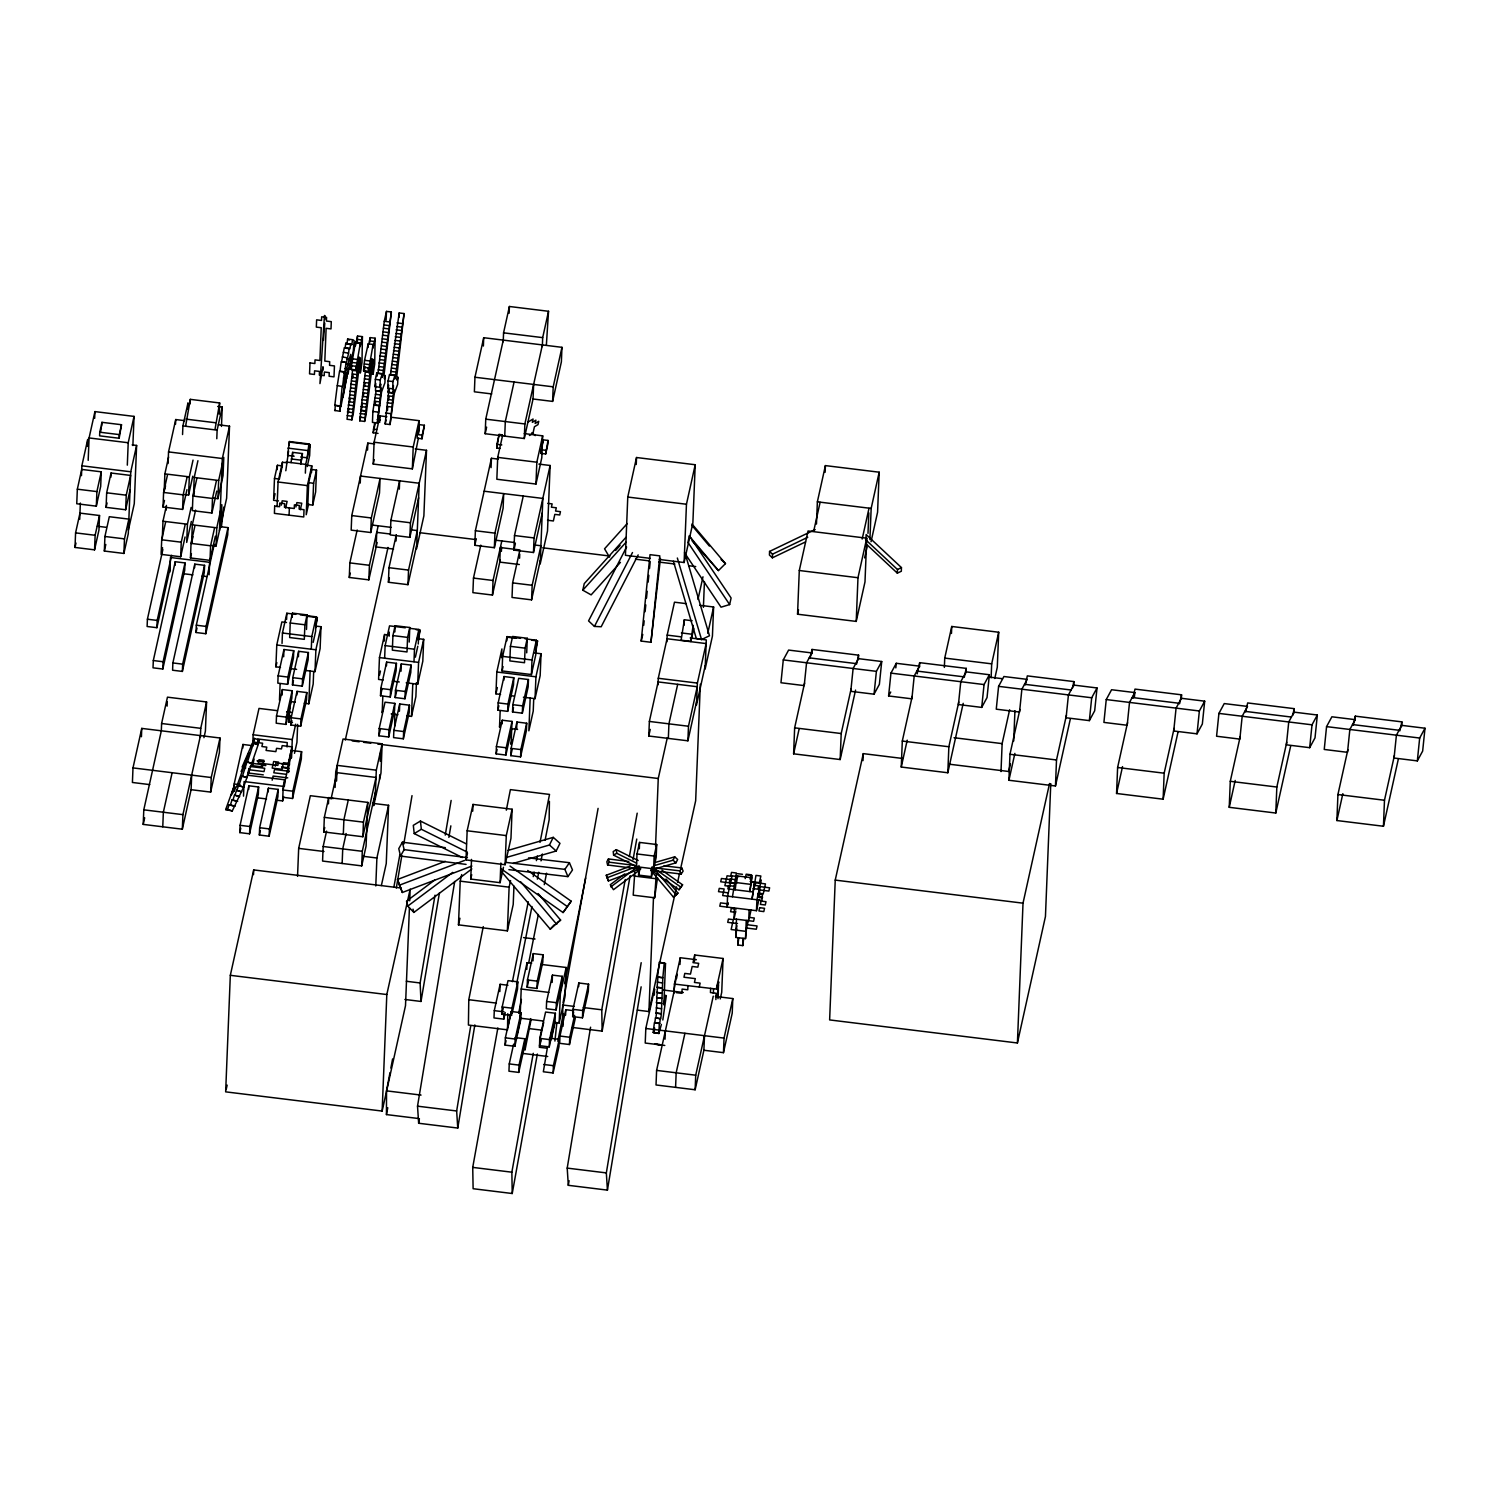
<?xml version="1.0" encoding="UTF-8"?>
<svg xmlns="http://www.w3.org/2000/svg" width="1500" height="1500" viewBox="0 0 1500 1500"><rect width="100%" height="100%" fill="white"/><g stroke="black" fill="none" stroke-linecap="round" stroke-linejoin="round"><path stroke-width="1.5" d="M418.688 1118.531L386.456 1114.575L386.531 1090.856L390 1072.594M394.706 726.056L394.762 712.931M483.263 926.625L468.788 999.712L468.412 1025.044L507.525 1029.844L507.769 1013.719M549.412 801.337L549.15 819.75L545.062 840.3M554.906 1041.075L556.875 1022.606M75 547.444L75.581 532.875L79.969 513.113L99.525 515.513L98.944 530.081L94.556 549.844L75 547.444L75.975 543.056M77.344 489.187L76.744 503.756L96.319 506.156L100.688 486.394L101.269 471.825L81.712 469.425L77.344 489.187L96.9 491.588L101.269 471.825M79.706 519.375L80.362 503.062M81.469 475.669L81.862 465.787L87.713 439.425L87.431 446.419M88.181 460.35L89.081 437.944L94.931 411.6L134.044 416.4L132.881 445.538M94.669 418.312L94.931 411.6M94.556 549.844L95.138 535.275L99.525 515.513M96.319 506.156L96.9 491.588M99.75 432.206L99.6 435.844L119.156 438.263L121.5 424.725L101.944 422.325L99.75 432.206L119.306 434.606L121.5 424.725M101.794 425.981L101.944 422.325M104.344 551.044L104.925 536.475L109.312 516.712L128.869 519.113L124.481 538.875L123.9 553.444L104.344 551.044L105.806 544.462M106.087 507.356L106.669 492.787L111.056 473.025L130.612 475.425L126.244 495.188L125.644 509.756L106.087 507.356L107.062 502.95M110.888 477.188L111.056 473.025M119.156 438.263L119.306 434.606M127.313 465.15L128.212 442.744L134.044 416.4M132.15 444.881L136.613 445.444L130.762 471.788L128.287 533.681L123.9 553.444M136.613 445.444L134.269 503.7L128.419 530.044M161.325 730.8L143.794 809.831L143.212 824.4L182.325 829.2L191.1 789.694L210.656 792.094L219.412 752.569L219.994 738L141.75 728.4L132.994 767.906L132.413 782.475L149.794 784.612M141.431 736.725L141.75 728.4M162.844 549.6L147.413 619.219L147.112 626.494L156.9 627.694L170.344 567.075M153.319 660.544L153.019 667.819L162.806 669.019L184.706 570.225L185.006 562.931L175.219 561.731L153.319 660.544L163.106 661.744L185.006 562.931M156.9 627.694L157.181 620.419L171.619 555.3M165.581 522.225L161.7 539.794L161.119 554.363L180.675 556.763L185.062 537M186.956 489.656L182.569 509.419L163.012 507.019L163.594 492.45L167.494 474.881M162.244 539.419L162.975 521.213L166.219 506.531M164.138 492.075L164.869 473.869L168.581 457.106M166.219 510.056L166.406 505.406M168.075 463.538L168.544 451.913L175.725 419.55L184.688 420.656M162.806 669.019L163.106 661.744M161.344 730.237L161.606 723.506L167.456 697.163L206.569 701.962L205.406 731.1L203.944 737.681M169.894 572.062L170.475 557.494L209.606 562.294L215.363 536.213M175.538 424.2L175.725 419.55M167.1 706.125L167.269 701.644M162.769 826.8L163.35 812.231L172.125 772.725M175.069 565.369L175.219 561.731M172.875 662.944L172.594 670.219L182.363 671.419L204.262 572.625L204.562 565.331L194.775 564.131L172.875 662.944L182.662 664.144L204.562 565.331M182.55 434.531L182.906 425.925L188.006 402.863L187.762 409.312M185.662 425.831L190.312 399.356L219.656 402.956L219.206 414.15M180.675 556.763L181.256 542.194L185.156 524.625M182.569 509.419L183.15 494.85L187.05 477.3M190.125 403.837L190.312 399.356M191.137 507.431L187.425 524.212L186.694 542.419L191.344 521.456M184.144 494.531L188.588 495.075L189.319 476.869L193.031 460.106M182.363 671.419L182.662 664.144M214.481 528.225L210.6 545.794L210.019 560.363L190.444 557.962L191.044 543.394L194.925 525.825M196.819 478.5L192.938 496.05L192.356 510.619L211.912 513.019L216.769 491.062M195.562 510.131L192.319 524.812L191.588 543.019L192.975 536.719M197.925 460.706L194.213 477.469L193.481 495.675L194.419 491.475M182.325 829.2L182.925 814.65L200.438 735.6M194.644 567.769L194.775 564.131M220.162 526.65L228 527.625L227.7 534.9L205.8 633.713L196.013 632.494L196.312 625.219L214.238 544.387M191.1 789.694L191.681 775.125M200.381 737.288L200.738 728.325L206.569 701.962M205.8 633.713L206.081 626.419L228 527.625M209.1 574.781L209.606 562.294M215.006 429.431L219.656 402.956M211.912 513.019L212.494 498.45L216.394 480.9M216.788 438.731L217.125 430.125L222.244 407.062L217.688 406.5M211.594 545.475L216.037 546.019L216.769 527.812L221.869 504.75L221.137 522.956M217.931 498.675L218.663 480.469L223.781 457.425L223.05 475.631L217.931 498.675L213.488 498.131M221.475 426.431L222.244 407.062M219.45 530.625L222.338 458.512L229.519 426.169L218.306 424.781M210.656 792.094L211.237 777.525L219.994 738M223.781 507.075L221.381 527.062M229.519 426.169L226.631 498.263L216.037 546.019M252.713 745.669L242.944 744.469L234.169 783.994L233.887 791.287L234.863 786.881M400.969 888.019L253.706 869.925L230.325 975.319L225.656 1091.85L382.144 1111.069L405.506 1005.675L409.425 907.781M242.794 748.125L242.944 744.469M239.794 832.594L240.075 825.319L248.85 785.794L258.619 786.994L258.337 794.288L249.562 833.812L239.794 832.594L240.769 828.206M243.506 796.125L244.106 781.556L283.219 786.356L284.681 779.775L247.856 775.256M263.287 774.862L248.625 773.062L248.794 768.9M248.7 789.431L248.85 785.794M252.694 746.194L253.144 734.756L258.994 708.413L277.406 710.662M249.562 833.812L249.862 826.519L258.619 786.994M257.719 743.362L257.887 738.994L287.231 742.594L287.062 746.962M253.519 874.594L253.706 869.925M259.35 835.012L259.65 827.719L268.406 788.194L278.175 789.394L277.894 796.688L269.137 836.213L259.35 835.012L260.325 830.606M274.481 478.444L279.375 479.062L282.281 465.881L277.406 465.281L274.481 478.444L273.6 500.306L278.494 500.906M277.219 469.65L277.406 465.281M277.069 506.644L278.062 482.006L282.431 462.244L286.95 462.787M268.256 791.85L268.406 788.194M282.262 466.725L282.431 462.244M269.137 836.213L269.419 828.919L278.175 789.394M280.481 667.388L275.887 666.825L276.769 644.981L281.869 621.919L286.481 622.481M285.806 470.738L288.6 451.012M276.506 715.913L276.206 723.206L285.994 724.406L291.844 698.044L292.125 690.769L282.356 689.569L276.506 715.913L286.294 717.112L292.125 690.769M278.119 675.862L277.819 683.137L287.606 684.338L293.438 657.994L293.738 650.719L283.95 649.519L278.119 675.862L287.887 677.062L293.738 650.719M308.644 451.219L308.925 443.944L289.369 441.544L287.625 455.419L294.15 456.206M289.237 445.181L289.369 441.544M279.469 700.2L280.125 683.812M282.037 643.406L282.45 633L286.837 613.237L295.856 614.344M289.069 515.175L289.369 507.9M291.056 462.6L292.65 452.362L302.438 453.562L300.825 463.8L302.438 453.562M282.131 695.025L282.356 689.569M283.669 656.794L283.95 649.519M292.519 456.019L292.65 452.362M286.594 619.481L286.837 613.237M275.738 800.081L282.638 800.925L283.219 786.356M285.994 724.406L286.294 717.112M287.606 684.338L287.887 677.062M290.231 622.987L289.65 637.537L304.312 639.338L304.894 624.788L307.087 614.906L292.425 613.106L290.231 622.987L304.894 624.788M284.438 786.019L284.681 779.775M292.256 617.269L292.425 613.106M288 771.638L288.337 763.312L291.975 746.831L282.206 745.631L281.475 748.931L276.581 748.331L275.85 751.631L266.062 750.431L266.794 747.131L261.919 746.531L262.631 743.231L252.863 742.031L251.944 746.156M288.562 772.5L289.069 760.012M290.887 725.006L291.169 717.712L297.019 691.369L306.806 692.569L306.506 699.862L300.656 726.206L290.887 725.006L291.863 720.6M292.481 684.938L292.781 677.663L298.631 651.319L308.4 652.519L308.119 659.794L302.269 686.138L292.481 684.938L293.456 680.55M289.462 765.037L289.781 756.712M290.363 757.594L290.512 753.431M290.925 758.456L291.244 750.131M291.544 757.762L292.275 739.556L295.688 724.181M305.363 473.137L305.719 464.4L310.106 444.637L290.55 442.238M282.787 797.288L292.556 798.488L292.856 791.194L301.613 751.688L291.844 750.487L283.069 789.994L292.856 791.194M296.869 695.006L297.019 691.369M298.406 656.775L298.631 651.319M308.925 443.944L307.181 457.819L300.656 457.013M297.656 724.406L296.944 742.331L294.506 753.319M307.256 465.281L311.775 465.844L307.387 485.606L306.225 514.725L308.663 503.756M310.106 444.637L309.656 455.569L307.238 466.537M308.7 482.663L307.838 504.506L312.731 505.106L315.637 491.925L316.519 470.081L311.625 469.481L308.7 482.663L313.594 483.263L316.519 470.081M300.656 726.206L300.956 718.913L306.806 692.569M302.269 686.138L302.569 678.862L308.4 652.519M311.512 472.556L311.775 465.844M301.613 751.688L301.331 758.962L292.556 798.488M306.506 629.456L307.087 614.906M297.544 876.356L298.669 848.381L310.35 795.694L333.356 798.525M312.731 505.106L313.594 483.263M304.294 703.237L308.812 703.8L310.125 671.025M311.288 649.087L311.794 636.6L316.181 616.838L300.375 614.906M323.475 340.406L324.769 323.081M322.875 370.406L323.006 366.769L319.95 383.588L324.469 315.45M324.919 319.425L325.05 315.787M313.65 672.337L313.181 684.038L308.812 703.8M316.181 616.838L315.6 631.406L313.163 642.394M305.606 670.462L315 671.625L315.881 649.781L321 626.719L316.388 626.156M307.575 616.331L317.344 617.531L315.731 627.769M321 626.719L320.119 648.562L315 671.625M326.569 831.131L323.156 846.506L322.575 861.056L361.706 865.875L366.075 846.112L367.838 802.406L328.706 797.606L324.337 817.369L323.756 831.938L362.869 836.737L376.012 777.45L336.9 772.65L331.05 798.994M328.463 803.85L328.706 797.606M356.288 370.275L356.438 366.637L355.706 369.919L350.812 369.319L351.544 366.038L351.394 369.675L356.288 370.275L359.213 357.094L357.45 370.969L352.556 370.369L347.025 419.269L351.9 419.869L353.363 413.269L360.375 357.787L360.375 372.712L357.113 372.319M348.469 412.669L348.619 409.031M350.812 369.319L355.481 342.281L360.375 342.881L360.225 346.519L362.419 336.637L357.525 336.038L355.331 345.919L355.481 342.281M335.119 787.425L335.738 771.75L343.031 739.012L382.144 743.831L380.981 772.95L373.688 805.688L373.969 798.956M336.562 781.05L337.181 765.375L376.312 770.175L382.144 743.831M352.856 378L353.006 374.363M351.9 419.869L357.45 370.969M355.706 369.919L360.375 342.881M357.244 343.331L357.525 336.038M377.119 542.531L368.831 579.862L349.275 577.463L349.856 562.894L357.169 529.969M374.587 443.944L367.819 443.1L351.769 515.569L351.169 530.119L370.744 532.519L379.5 493.012L380.081 478.444L371.325 517.969L370.744 532.519M362.419 336.637L361.988 362.475L360.375 372.712M369.244 373.519L372.506 373.931L373.087 359.363L366.075 414.844L364.613 421.425L359.738 420.825L365.287 371.925L370.162 372.525L371.925 358.669L369 371.831L364.106 371.231L365.081 366.844M342.15 863.475L342.731 848.906L346.125 833.531M343.312 834.338L343.894 819.769L348.281 800.006M362.213 403.669L361.331 410.587L366.225 411.188M368.775 344.194L370.238 337.613L375.131 338.212L372.938 348.094L373.087 344.438L368.194 343.837L364.556 360.319L363.525 370.894L368.419 371.494L369.15 368.194L369 371.831M360.244 483.056L360.525 476.044L419.213 483.244L416.569 548.794L423.881 515.85L426.506 450.3L415.219 448.931M364.688 386.494L364.838 382.856M364.613 421.425L370.162 372.525M368.044 347.494L368.194 343.837M368.419 371.494L373.087 344.438M370.069 341.981L370.238 337.613M367.538 450.131L367.819 443.1M369.825 373.875L373.087 374.269L373.238 370.631L372.506 373.931M375.131 338.212L374.7 364.05L373.087 374.269M375.731 385.2L375.506 390.656L380.4 391.256L381.131 387.956L380.981 391.613L376.088 391.012L372.881 411.469L372.45 422.381L377.325 422.981L381.562 391.95L384.919 382.762L385.219 375.487L384.488 378.769L384.056 374.794L391.35 312L386.475 311.4L384.262 321.3L378 373.5L382.875 374.1L391.35 312M378.038 433.387L373.144 432.787L374.606 423.206M380.4 391.256L380.7 383.981L379.969 387.262L375.075 386.663L375.356 379.387L376.819 372.787L382.294 373.744L382.144 377.381L382.875 374.1M418.369 438.15L412.35 468.863L373.219 464.062L374.1 442.219L379.95 415.875L386.85 416.719M376.819 372.787L376.669 376.444L377.4 373.144M368.831 579.862L369.431 565.294L378.188 525.769M377.325 422.981L380.981 391.613M379.969 387.262L380.25 379.988L382.294 373.744M361.706 865.875L362.288 851.306L375.431 792.019M362.869 836.737L363.45 822.169L367.838 802.406M379.688 422.419L379.95 415.875M386.119 320.138L386.475 311.4M385.162 423.938L388.95 388.931L388.219 392.213L393.113 392.812L393.844 389.531L390.056 424.537L385.162 423.938L386.025 420M393.113 392.812L393.412 385.538L392.681 388.819L387.787 388.219L388.069 380.944L389.531 374.363L395.006 375.3L394.875 378.956L395.587 375.656L404.081 313.556L399.188 312.956L390.844 371.419L390.712 375.056L395.587 375.656M387.488 410.419L387.638 406.781M388.219 392.213L388.519 384.938L387.787 388.219M389.175 635.1L384.562 634.519L379.462 657.581L378.581 679.425L383.175 679.988M375.131 799.312L376.312 770.175M392.681 388.819L392.963 381.544L395.006 375.3M378.9 735.806L379.2 728.531L385.031 702.188L394.819 703.387L394.519 710.662L388.688 737.006L378.9 735.806L380.363 729.225M380.512 695.756L380.794 688.462L386.644 662.119L396.431 663.319L396.131 670.613L390.281 696.956L380.512 695.756L381.975 689.175M384.3 641.081L384.562 634.519M379.537 779.325L379.725 774.844M380.25 761.4L380.606 752.438M382.819 696.413L382.162 712.8L383.137 708.413M384.637 658.088L385.144 645.619L389.531 625.856L405.319 627.788M375.787 885.956L376.894 858L388.575 805.294L372.469 803.325M416.719 545.138L407.963 584.663L388.406 582.263L388.988 567.694L396.281 534.769L396.038 541.013M399.319 489.169L399.637 480.844L390.881 520.369L390.3 534.938L409.856 537.337L418.612 497.812M399 317.325L399.188 312.956M386.494 665.756L386.644 662.119M389.119 636.262L389.269 632.1M404.081 313.556L396.769 376.35L397.2 380.344L397.931 377.044L397.65 384.319L394.275 393.506L390.056 424.537M388.688 737.006L388.969 729.731L394.819 703.387M390.281 696.956L390.581 689.681L396.431 663.319M392.925 635.588L392.344 650.156L407.006 651.956L407.587 637.388L409.781 627.506L395.119 625.706L392.925 635.588L407.587 637.388M394.856 631.95L395.119 625.706M388.575 805.294L386.25 863.569L381.375 885.525M393.863 730.331L393.581 737.606L403.35 738.806L409.2 712.463L409.481 705.188L399.713 703.987L393.863 730.331L403.65 731.531L409.481 705.188M395.175 697.556L395.475 690.281L401.306 663.919L411.094 665.119L410.794 672.413L404.962 698.756L395.175 697.556L396.637 690.975M382.144 1111.069L386.812 994.537L410.175 889.144L409.706 900.806M399.413 711.262L399.713 703.987M401.025 671.213L401.306 663.919M412.35 468.863L413.212 447.019L419.062 420.675L391.444 417.281M407.963 584.663L408.544 570.094L417.3 530.588L410.794 529.781M409.856 537.337L410.438 522.769L426.506 450.3M403.35 738.806L403.65 731.531M404.962 698.756L405.244 691.481L411.094 665.119M417.3 434.55L417.169 438.188L422.044 438.788L424.387 425.269L419.494 424.669L417.3 434.55L422.194 435.15L424.387 425.269M409.2 642.075L409.781 627.506M418.538 433.781L419.062 420.675M422.044 438.788L422.194 435.15M406.988 715.856L411.488 716.4L412.8 683.625M413.981 661.706L414.488 649.219L418.875 629.456L409.838 628.35M416.438 682.594L415.875 696.638L411.488 716.4M418.275 644.025L418.875 629.456M406.2 682.819L417.694 684.225L418.575 662.381L423.694 639.338L416.775 638.475M416.119 629.663L420.038 630.15L418.425 640.369M423.694 639.338L422.812 661.181L417.694 684.225M503.269 340.106L485.756 419.156L485.175 433.725L524.288 438.525L533.044 399L552.6 401.4L561.375 361.875L561.956 347.325L483.713 337.706L474.956 377.231L474.375 391.8L491.756 393.938M513.956 886.125L513.206 904.519L507.375 930.862L458.475 924.862L460.219 881.156L461.681 874.575M480.788 545.138L473.475 578.081L472.894 592.65L492.469 595.05L500.25 559.913M494.363 547.706L494.944 533.137L503.7 493.612L503.119 508.181L494.363 547.706L474.806 545.306L475.387 530.737L491.438 458.287L498.206 459.113M483.375 346.031L483.713 337.706M465.994 859.913L467.156 830.775L473.006 804.431L512.119 809.231L510.956 838.369L505.106 864.712L465.994 859.913L467.456 853.331M472.725 811.163L473.006 804.431M503.475 867.3L500.081 882.675L470.738 879.075L471.525 859.406M491.062 467.644L491.438 458.287M500.025 448.369L496.781 447.956L496.912 444.319L499.106 434.438L502.369 434.831M502.594 435.431L497.719 457.387L496.838 479.25L535.969 484.05L541.8 457.706L542.681 435.844L524.269 433.594M492.469 595.05L493.05 580.481L501.806 540.956M499.106 434.438L496.781 447.956M503.212 341.794L503.569 332.831L509.4 306.488L548.531 311.288L546.394 344.812M509.138 313.2L509.4 306.488M504.731 436.125L505.312 421.556L514.069 382.031M501.394 551.362L501.562 547.2M500.55 694.406L495.938 693.844L496.819 672L501.919 648.938L501.581 657.675M511.744 728.719L505.894 755.062L496.125 753.862L496.406 746.569L502.256 720.225L512.025 721.425L511.05 744.375L512.025 739.988M497.869 710.156L498.169 702.881L504 676.538L513.787 677.737L513.488 685.012L507.656 711.356L497.869 710.156L498.844 705.769M500.175 710.831L499.519 727.219L500.494 722.812M525.094 638.831L536.381 640.219L535.781 654.788L531.413 674.55L502.069 670.95L502.65 656.381L507.038 636.619L520.575 638.288M502.106 723.862L502.256 720.225M503.85 680.175L504 676.538M506.869 640.781L507.038 636.619M507.956 985.256L500.119 984.3L494.288 1010.644L493.987 1017.938L503.775 1019.137L505.237 1012.537M500.081 882.675L500.869 863.006M505.894 755.062L506.194 747.788L512.025 721.425M507.656 711.356L507.937 704.081L513.787 677.737M519.319 564.506L499.763 562.106L500.344 547.537L519.9 549.938L512.606 582.881L512.025 597.45L531.581 599.85L540.337 560.325M542.231 512.981L533.475 552.506L513.919 550.106L514.5 535.538L523.256 496.013M510.431 646.35L509.85 660.919L524.513 662.719L525.094 648.15L527.288 638.269L512.625 636.469L510.431 646.35L525.094 648.15M499.837 991.575L500.119 984.3M505.106 864.712L506.287 835.594L512.119 809.231M510.788 755.662L511.087 748.387L516.919 722.025L526.706 723.225L526.406 730.519L520.575 756.863L510.788 755.662L512.25 749.081M512.531 711.975L512.831 704.681L518.681 678.337L528.45 679.538L528.169 686.812L522.319 713.175L512.531 711.975L513.506 707.569M519.581 558.263L519.731 554.1M524.288 438.525L524.869 423.956L542.4 344.925M517.781 981.844L511.95 1008.188L511.65 1015.463L501.881 1014.263L502.162 1006.987L508.012 980.644L517.781 981.844L517.5 989.119L512.137 1013.269M503.775 1019.137L504 1013.663M507.375 930.862L509.119 887.175L510.581 880.575M516.638 729.319L516.919 722.025M505.087 1045.106L505.369 1037.831L511.219 1011.488L521.006 1012.688L520.706 1019.963L514.856 1046.306L505.087 1045.106L506.062 1040.719M533.044 399L533.625 384.431M520.575 756.863L520.856 749.587L526.706 723.225M522.319 713.175L522.619 705.881L528.45 679.538M511.069 1015.125L511.219 1011.488M513.619 1044.15L509.25 1063.912L508.95 1071.206L518.738 1072.406L524.569 1046.062L524.869 1038.769L515.081 1037.569M526.706 652.837L527.288 638.269M535.969 484.05L536.831 462.206L542.681 435.844M531.581 599.85L532.163 585.281L540.919 545.756L534.412 544.95M533.475 552.506L534.056 537.938L550.125 465.487L538.837 464.1M542.325 346.594L542.681 337.631L548.531 311.288M514.856 1046.306L515.156 1039.031L521.006 1012.688M530.175 698.044L528.862 730.819L533.231 711.056L533.7 699.356M531.413 674.55L531.994 659.981L536.381 640.219M540.788 453.356L543.113 439.838L548.006 440.438L547.856 444.075L545.681 453.956L540.788 453.356L543.113 439.838M531.656 963.244L527.062 962.681L521.213 989.025L520.05 1018.162L543.056 1020.994M518.738 1072.406L519.019 1065.112L524.869 1038.769M523.406 697.219L535.05 698.644L535.931 676.8L541.05 653.738L534.15 652.894M531.675 640.2L537.544 640.913L535.931 651.15M545.681 453.956L548.006 440.438M526.781 969.412L527.062 962.681M527.156 987.244L527.456 979.95L533.306 953.606L543.075 954.806L542.794 962.1L536.944 988.444L527.156 987.244L528.619 980.644M541.05 653.738L540.169 675.581L535.05 698.644M552.6 401.4L553.2 386.831L561.956 347.325M550.125 465.487L547.5 531.038L540.188 563.962L542.831 498.431L484.144 491.213M533.006 960.9L533.306 953.606M531 1020.056L525.019 1050.037L525.3 1042.763L530.662 1018.612M536.944 988.444L537.244 981.15L543.075 954.806M547.331 1048.256L539.494 1047.3L539.756 1038.394L545.588 1012.05L555.375 1013.25L555.075 1020.525L549.244 1046.869L539.456 1045.669L540.919 1039.087M547.519 1046.925L543.337 1071.769L553.106 1072.969L558.956 1046.625L559.237 1039.331L549.469 1038.131M546.619 1001.475L546.319 1008.75L556.106 1009.95L561.938 983.606L562.238 976.313L552.45 975.112L546.619 1001.475L556.388 1002.675L562.238 976.313M549.244 1046.869L549.525 1039.594L555.375 1013.25M552.169 982.406L552.45 975.112M553.106 1072.969L553.406 1065.675L559.237 1039.331M556.106 1009.95L556.388 1002.675M554.569 1022.4L559.163 1022.963L560.344 993.825L566.175 967.481L540.862 964.369M573.638 1010.662L565.819 1009.688L559.969 1036.05L559.688 1043.325L569.456 1044.525L575.306 1018.181M566.175 967.481L565.012 996.619L559.163 1022.963M565.594 1015.162L565.819 1009.688M569.456 1044.525L569.756 1037.25L574.612 1015.294M572.681 1016.606L572.962 1009.331L578.812 982.987L588.581 984.188L588.3 991.462L582.45 1017.806L572.681 1016.606L573.638 1012.219M578.663 986.625L578.812 982.987M582.45 1017.806L582.75 1010.531L588.581 984.188M659.288 559.462L684.113 562.519L692.869 522.994L695.212 464.738L636.525 457.519L627.769 497.044L625.425 555.3L650.269 558.356M636.244 464.513L636.525 457.519M634.819 872.175L633.206 895.163L654.619 897.788L657.525 877.744M637.013 853.95L636.487 866.719L653.625 868.819L656.194 857.288L656.7 844.519L639.562 842.419L637.013 853.95L654.131 856.069L656.7 844.519M639.319 848.794L639.562 842.419M653.344 868.031L651.431 876.675L638.569 875.1L638.962 865.538M648.769 736.013L649.369 721.444L658.125 681.919L697.238 686.737L688.481 726.244L687.9 740.812L648.769 736.013L650.231 729.431M658.013 684.844L658.275 678.281L667.031 638.756L706.144 643.575L697.388 683.081L696.506 704.944L705.281 665.419M651.431 876.675L651.806 867.112M654.319 995.194L654.562 988.969L645.806 1028.475L645.225 1043.044L664.781 1045.444M653.625 868.819L654.131 856.069M637.331 1010.119L648.919 1011.544L653.494 897.356M654.9 862.388L655.181 855.394M655.556 846.075L658.256 778.5L667.312 737.7M654.619 897.788L656.231 874.8M666.9 641.85L667.181 635.119L674.475 602.194L685.988 603.6M668.344 738.413L668.925 723.844L677.681 684.319M674.119 991.369L656.606 1070.4L656.025 1084.969L695.138 1089.769L703.894 1050.244L704.494 1035.694M684.113 562.519L686.456 504.244L695.212 464.738M665.025 1039.2L665.363 1030.875M692.156 620.719L684.338 619.763L681.112 640.219L690.9 641.419L693.825 628.237M684.113 625.219L684.338 619.763M674.062 993.038L674.419 984.075L680.269 957.731L696.375 959.7M676.669 978.244L676.838 974.025L673.706 991.631M690.9 641.419L693.131 625.35M679.988 964.462L680.269 957.731M675.581 1087.369L676.163 1072.8L684.919 1033.294M687.938 985.556L687.769 989.794L682.087 989.081L681.919 993.319L676.256 992.625M700.331 684.244L695.662 800.756L680.588 868.762M703.406 607.331L704.438 581.7M694.462 961.331L694.706 954.994L723.075 958.481L721.725 992.269L720.225 998.962M699.788 605.288L713.606 606.994L712.425 636.112L705.131 669.056L706.294 639.919L690.188 637.95M695.138 1089.769L695.719 1075.2L713.25 996.169M710.625 988.35L710.456 992.569L716.119 993.263L715.875 999.6M713.362 993.356L713.531 988.875M717.15 985.219L716.981 989.456L718.669 981.806L717.488 994.069M718.219 991.669L718.481 984.937M717.994 998.7L718.331 990.262L717.244 996.056M703.894 1050.244L723.469 1052.662L724.05 1038.094L732.806 998.569L715.425 996.431M732.45 896.756L736.406 873L731.512 872.4L730.781 875.7L738.938 876.694M749.438 917.419L754.312 918.019L753.581 921.3L734.025 918.9L734.475 907.987M735.188 889.781L736.95 875.906L751.613 877.706L749.869 891.581L752.231 875.513L747.356 874.894M736.65 883.181L736.95 875.906M732.806 998.569L732.225 1013.138L723.469 1052.662M747.45 920.381L747.281 924.75L757.05 925.95L756.319 929.231L746.55 928.031L745.519 938.606L735.75 937.406L736.481 919.2M736.688 928.65L735.75 937.406M743.663 938.663L742.781 945.6L737.906 945L738.188 937.706M738.769 938.062L737.906 945M742.781 945.6L743.081 938.306M745.519 938.606L746.25 920.4M749.138 909.788L748.706 920.7L751.125 909.731M750.15 881.456L759.394 882.6L760.856 876L755.962 875.4L752.025 899.156L754.5 882M815.175 529.556L769.575 551.419L769.425 555.056L772.369 557.812L805.538 541.912M728.344 903.844L720.525 902.888L719.794 906.188L756.469 910.688L756.919 899.756L761.287 879.994M772.369 557.812L772.5 554.175L769.575 551.419M759.394 897.506L759.825 886.594L769.612 887.794L768.881 891.075L759.094 889.875M797.55 614.212L799.294 570.506L808.05 530.981L866.737 538.2L864.994 581.887L856.219 621.413L797.55 614.212L798.525 609.825M855.562 690.112L840.169 759.544L793.612 753.825L794.644 727.837L804.581 683.044M816.469 524.081L817.369 501.825L825.394 465.6L879.188 472.2L877.575 512.25L871.05 541.688M811.856 653.775L812.025 649.444L858.581 655.163L858.413 659.494M825.131 472.275L825.394 465.6M902.681 758.475L863.288 753.638L835.237 880.106L829.631 1019.925L1017.413 1042.987L1045.444 916.519L1050.769 783.675M840.169 759.544L841.2 733.538L851.138 688.762M856.219 621.413L857.981 577.725L866.737 538.2M866.006 538.219L866.156 534.562L901.462 567.6L901.312 571.256L897.337 573.15L867.075 544.837M867.994 533.344L868.819 512.85M869.906 539.587L871.163 508.425L879.188 472.2M863.006 760.631L863.288 753.638M897.337 573.15L897.488 569.513L865.538 539.625M963.206 703.331L947.812 772.762L901.256 767.044L902.306 741.056L912.244 696.262M919.519 666.994L919.688 662.663L966.244 668.381L966.056 672.712M944.363 667.406L944.738 658.088L951.75 626.475L998.7 632.231L997.294 667.181L994.781 678.488M951.469 633.45L951.75 626.475M947.812 772.762L948.862 746.756L958.781 701.981M991.125 677.831L991.688 663.844L998.7 632.231M1001.006 771.581L1002.131 743.625L1009.631 709.744M1070.362 718.8L1055.475 785.981L1008.919 780.262L1009.969 754.275L1019.888 709.481M1013.719 740.981L1014.937 710.681M1017.413 1042.987L1023.019 903.169L1049.55 783.469M1055.475 785.981L1056.506 759.975L1066.444 715.2M1073.719 685.931L1073.888 681.6L1027.331 675.881L1025.344 684.844M1178.025 732.019L1163.119 799.2L1116.562 793.481L1117.612 767.494L1127.55 722.7M1163.119 799.2L1164.169 773.194L1174.087 728.419M1181.362 699.15L1181.55 694.819L1134.994 689.1L1133.006 698.062M1290.694 745.856L1275.787 813.038L1229.231 807.319L1230.281 781.312L1240.219 736.519M1275.787 813.038L1276.838 787.031L1286.756 742.238M1294.031 712.987L1294.219 708.656L1247.662 702.938L1245.675 711.9M1398.337 759.075L1383.45 826.256L1336.894 820.538L1337.925 794.531L1347.862 749.738M1355.138 720.487L1355.306 716.156L1401.862 721.875L1401.694 726.206M1383.45 826.256L1384.481 800.25L1394.419 755.456M292.481 722.569L288.581 722.1L290.663 701.775M290.156 715.519L288.581 722.1M641.175 641.081L650.025 554.663L659.812 555.862L650.962 642.281L641.175 641.081L642.769 634.462M643.706 625.369L644.156 620.812M645.094 611.719L645.788 604.894M646.5 598.088L647.194 591.262M648.113 582.169L648.825 575.344M649.519 568.519L650.212 561.694M660.469 558.356L650.962 642.281M783.281 659.906L780.956 682.744L804.225 685.613L806.569 662.756L811.894 652.931L788.606 650.081L783.281 659.906L876.394 671.344L881.719 661.519L858.45 658.65L853.125 668.475L850.781 691.331L874.05 694.181L879.375 684.356L881.719 661.519M874.05 694.181L876.394 671.344M888.6 695.962L890.944 673.125L896.269 663.3L919.538 666.15L914.212 675.975L911.887 698.831L888.6 695.962L890.737 692.044M895.8 667.875L896.269 663.3M981.713 707.4L984.056 684.562L989.381 674.738L966.094 671.869L960.769 681.694L958.425 704.55L981.713 707.4L987.037 697.575L989.381 674.738M998.588 686.344L996.263 709.181L1019.531 712.05L1021.875 689.194L1027.2 679.369L1003.912 676.519L998.588 686.344L1091.7 697.762L1097.025 687.956L1073.756 685.087L1068.431 694.913L1066.088 717.769L1089.356 720.619L1094.681 710.794L1097.025 687.956M1089.356 720.619L1091.7 697.762M1106.25 699.562L1103.906 722.4L1127.194 725.269L1129.519 702.413L1134.844 692.587L1111.575 689.738L1106.25 699.562L1199.362 710.981L1204.688 701.175L1181.4 698.306L1176.075 708.131L1173.731 730.988L1197.019 733.837L1202.344 724.012L1204.688 701.175M1134.375 697.163L1134.844 692.587M1197.019 733.837L1199.362 710.981M1218.919 713.4L1216.575 736.238L1239.844 739.106L1242.188 716.25L1247.513 706.425L1224.244 703.575L1218.919 713.4L1312.013 724.819L1317.338 715.012L1294.069 712.144L1288.744 721.969L1286.4 744.825L1309.688 747.675L1315.013 737.85L1317.338 715.012M1309.688 747.675L1312.013 724.819M1326.562 726.619L1324.237 749.456L1347.506 752.325L1349.85 729.469L1355.175 719.644L1331.888 716.794L1326.562 726.619L1419.675 738.038L1425 728.231L1401.731 725.363L1396.406 735.188L1394.062 758.025L1417.331 760.894L1422.656 751.069L1425 728.231M1417.331 760.894L1419.675 738.038M344.062 373.106L347.325 373.519L340.931 406.613L334.8 405.262L337.275 385.65L342.581 386.494L344.438 371.794L339.544 371.194L337.275 385.65M335.006 410.663L335.212 405.506M346.088 362.231L344.85 372.037L339.956 371.438L341.194 361.631L346.5 362.475L348.562 353.156L349.181 348.263L344.306 347.662L341.606 361.875L344.869 362.269M350.644 343.837L350.006 348.75L345.131 348.15L345.75 343.238L351.881 344.587L352.5 339.675L347.606 339.075L346.988 343.988L351.881 344.587M340.519 406.369L339.9 411.262L342.169 386.25M345.113 368.456L348.356 368.85L342.994 397.294L345.675 372.525L350.644 354.394L350.231 364.688L349.387 364.2L348.15 374.006L347.325 373.519M655.444 1017.956L660.337 1018.556L659.719 1023.45L654.825 1022.85L655.444 1017.956L660.75 1018.8L661.369 1013.888L662.812 977.85L657.506 977.006L659.381 962.25L665.513 963.581L663.844 1004.831L665.494 995.269L666.319 995.756L662.812 1020.019M662.4 988.144L657.094 987.3L657.919 977.25M662.194 993.3L656.887 992.437L657.506 987.544M661.987 998.438L656.681 997.594L657.3 992.7M661.781 1003.594L656.475 1002.75L657.094 997.837M661.369 1024.444L658.894 1033.5L653.175 1032.412L654.412 1022.606L659.719 1023.45M661.369 1013.888L656.062 1013.044L656.887 1002.994M654 1032.9L654.619 1028.006M655.856 1018.2L656.475 1013.287M662.812 977.85L664.256 962.85M658.894 1033.5L659.306 1023.206M474.844 1024.894L457.762 1128.056L418.65 1123.256L417.525 1106.175L454.706 881.494M418.65 1123.256L419.4 1118.662M457.762 1128.056L456.656 1110.975L470.681 1026.15M641.138 986.831L607.425 1190.119L568.312 1185.319L567.206 1168.106L590.588 1027.2M568.312 1185.319L569.081 1180.688M607.425 1190.119L606.337 1172.906L641.194 962.7M396.319 888.056L401.812 855.712M403.762 844.144L412.013 795.637M404.887 999.469L420.994 1001.456L420.113 982.969L435.038 895.163M445.256 835.087L451.144 800.438M420.994 1001.456L439.444 892.856M448.875 837.394L450.844 825.844M537.356 1054.05L512.231 1193.512L473.119 1188.713L472.725 1167.394L497.869 1027.931M512.231 1193.512L511.856 1172.194L533.269 1053.3M563.062 1002.712L598.088 808.369M572.231 1027.444L602.156 1031.119L601.763 1009.8L625.256 879.487M629.363 856.613L637.2 813.169M602.156 1031.119L630.169 875.644M633.056 859.65L636.75 839.062M393.825 887.344L399.788 855.112M390.863 1068.037L392.606 1058.906M386.456 1114.575L387.769 1107.731M506.325 810.169L510.394 789.619L549.525 794.419L540.019 842.381M512.419 981.675L528.263 901.744M533.231 876.619L534.131 872.062M536.4 860.644L537.3 856.069M507.975 1027.556L510.694 1013.869M516.581 984.169L531.956 906.525M537.375 879.131L538.744 872.288M540.994 860.869L542.362 854.006M518.681 1013.212L521.419 999.45M528.731 962.719L538.331 914.531M544.275 884.681L546.562 873.206M564.656 983.588L585.675 878.025M557.831 1041.263L563.325 1013.719M100.481 431.906L101.344 427.95M125.644 509.756L130.031 489.994M164.606 489.975L165.544 485.794M163.012 507.019L164.475 500.437M161.606 552.169L162.581 547.762M188.588 495.075L192.769 476.212M190.444 557.962L191.419 553.575M143.212 824.4L144.675 817.819M196.013 632.494L197.006 628.013M274.088 498.113L275.062 493.706M281.231 505.2L282.206 500.813L287.1 501.413L285.637 507.994M295.912 507L296.887 502.613L301.781 503.212L300.319 509.794M247.069 777.112L249.019 768.337M248.625 773.062L249.356 769.781L264.019 771.581L264.75 768.281L250.087 766.481M254.1 759.094L252.638 765.694L262.425 766.894L263.888 760.312L258.994 759.712L258.263 762.994L277.819 765.394L278.55 762.112L273.656 761.512L272.194 768.094L281.981 769.294L283.444 762.712L288.337 763.312M275.887 666.825L276.825 662.625M349.5 402.094L350.231 398.812M272.156 780.188L273.075 776.062L287.738 777.863M275.269 766.181L276 762.9L288.562 764.438M363.094 396.731L363.825 393.431M359.738 420.825L360.712 416.438M315.881 624.131L317.344 617.531M282.638 800.925L283.612 796.538M375.075 386.663L375.806 383.381M375.656 401.925L374.925 405.225L379.819 405.825M226.163 1089.6L227.156 1085.119M373.144 432.787L375.338 422.906M373.219 464.062L374.194 459.675M388.519 399.844L389.25 396.562M349.275 577.463L350.25 573.075M323.756 831.938L324.731 827.55M345.3 740.062L388.012 547.425M418.481 432.262L419.363 428.306M388.406 582.263L389.381 577.875M379.5 675.244L380.438 671.044M418.575 636.731L420.038 630.15M415.369 657.188L417.806 646.219M485.175 433.725L486.619 427.144M474.806 545.306L476.25 538.725M513.919 550.106L515.381 543.525M495.938 693.844L497.325 687.544M502.069 670.95L503.044 666.562M458.475 924.862L459.938 918.263M496.125 753.862L497.1 749.475M470.738 879.075L471.713 874.688M536.081 647.512L537.544 640.913M620.438 562.35L591.131 594.881L582.806 590.194L584.25 583.612L625.913 537.394M501.881 1014.263L503.344 1007.681M516.975 1034.981L520.875 1017.413M539.794 1040.025L543.694 1022.456M539.494 1047.3L540.956 1040.719M551.025 1034.625L552 1030.238M551.231 1039.725L555.112 1022.156M697.969 599.438L702.994 576.788M638.569 875.1L639.525 870.769M707.756 633.337L713.606 606.994M687.9 740.812L696.656 701.287M729.637 604.575L731.1 597.994L689.363 535.819L687.919 542.4L729.637 604.575L721.031 607.181L684.506 552.769M648.919 1011.544L676.556 886.894M677.569 882.356L679.575 873.281M694.706 954.994L693.019 962.644L698.681 963.337L697.837 967.163L692.175 966.469L690.469 974.1L684.806 973.406L683.962 977.231L695.306 978.619L694.444 982.444L700.125 983.138L699.281 986.962M728.1 902.681L727.125 907.087L727.575 896.156L731.944 876.394L727.069 875.794L724.875 885.675L729.769 886.275M813.769 530.85L820.106 502.294M723.075 958.481L716.287 989.044L674.419 984.075M734.025 918.9L735.788 911.006M745.2 878.606L746.175 874.2L751.069 874.8L750.094 879.206M736.031 930.131L737.006 925.744M754.931 885.975L755.662 882.694M748.013 921.45L745.819 931.331L731.138 929.531L733.331 919.65L728.438 919.05L727.725 922.35L737.494 923.55M810.037 658.406L812.025 649.444M756.469 910.688L758.906 899.7M793.612 753.825L799.069 729.188M862.181 539.044L869.006 508.294M864.619 557.888L867.056 546.919M856.594 664.125L858.581 655.163M917.194 673.856L919.688 662.663M901.256 767.044L907.219 740.175M964.256 677.344L966.244 668.381M1008.844 770.625L1010.344 763.856M1008.919 780.262L1014.881 753.394M1072.406 688.312L1073.888 681.6M1116.562 793.481L1122.525 766.613M1179.562 703.781L1181.55 694.819M1229.231 807.319L1235.194 780.45M1292.719 715.369L1294.219 708.656M1353.319 725.119L1355.306 716.156M1336.894 820.538L1342.856 793.669M1399.875 730.819L1401.862 721.875M245.269 767.981L242.137 766.969L254.55 738.394L253.05 743.1L258.206 744.562L243.656 787.013L232.275 810.938L225.675 809.606L234.188 785.981L231.169 795.394L237.056 785.681M225.675 809.606L227.587 809.419L229.106 804.712L235.219 806.081M230.531 804.562L232.05 799.856L237.694 801.281M241.106 771.619L249.075 752.606L237.562 784.125M233.006 799.763L234.506 795.056L239.681 796.519M234.994 795L236.512 790.294L241.669 791.775M236.981 790.256L238.5 785.55L243.656 787.013M238.969 785.494L241.988 776.081L247.162 777.562M242.475 776.025L247.013 761.925L252.169 763.387M247.481 761.869L253.519 743.044M257.25 744.656L259.237 739.913L257.738 744.619L253.05 743.1M506.363 857.456L549.45 845.006L553.256 837.356L559.969 843.356L556.163 851.006L513.075 863.456M653.513 865.819L673.05 860.194L674.719 856.838L677.644 859.462L675.975 862.819L656.456 868.444M626.606 547.013L588.562 620.906L594.45 626.419L601.181 626.756L638.175 554.906M594.45 626.419L632.494 552.525M445.35 847.65L402.394 842.212L398.775 848.644L400.519 856.069L466.069 864.394M400.519 856.069L404.137 849.637L402.394 842.212M628.8 861.525L608.438 858.938L606.844 861.75L607.612 864.994L639.281 869.025M607.612 864.994L609.188 862.181L608.438 858.938M500.7 868.5L563.062 912.562L571.181 901.2L527.719 870.487M571.181 901.2L563.062 912.562M650.869 869.888L679.012 889.763L682.556 884.794L661.931 870.206M682.556 884.794L679.012 889.763M508.913 869.644L567.938 876.619L564.881 869.363L569.419 862.706L528.562 857.888M567.938 876.619L572.494 869.963L569.419 862.706M652.312 870.619L681.15 874.031L679.8 870.862L681.788 867.938L664.05 865.837M681.15 874.031L683.137 871.125L681.788 867.938M627.263 523.538L604.556 548.794L609.506 557.194M615.562 550.462L620.1 545.419M582.806 590.194L626.006 542.269M500.813 870.806L550.237 929.175L554.1 924.9M550.237 929.175L560.606 920.081L538.144 893.569M673.387 897.038L676.238 894.938L653.944 868.612L651.094 870.712L673.387 897.038L677.925 893.062L666.038 879.019M676.238 894.938L677.925 893.062M692.175 540.938L718.444 570.581L725.475 563.625L691.987 524.006M434.606 880.125L406.537 901.163L407.794 906.075L413.869 912.431L471.844 868.931M407.794 906.075L452.7 872.4M624.675 873.938L610.256 884.756L613.462 889.688L640.481 869.4M610.8 886.894L637.837 866.625M557.362 922.5L560.606 920.081M527.719 422.25L533.062 419.025L532.331 422.325L535.894 420.169L535.163 423.469L538.725 421.312L537.994 424.613L534.431 426.75L532.969 433.35L529.406 435.487M466.481 843.956L420.431 821.044L413.306 825.337L414.225 833.587L462.375 857.531M414.225 833.587L421.35 829.275L467.4 852.188M638.175 860.531L616.331 849.656L613.219 851.55L613.612 855.15L637.444 867.019M613.612 855.15L616.725 853.275L636.6 863.156M772.5 554.175L807.75 537.281M673.406 561.3L696.3 638.438L701.55 639.562L709.481 635.756L685.294 554.212M897.488 569.513L901.462 567.6M471.9 866.062L402.338 892.481L397.481 879.487L445.312 861.319M399.3 885.225L464.513 860.456M640.781 868.65L608.4 880.95L606.281 875.25L630.019 866.25M607.069 877.762L637.275 866.287M508.012 850.406L553.256 837.356M655.181 862.463L674.719 856.838M653.175 867.712L679.8 870.862M505.837 862.388L564.881 869.363M503.569 332.831L542.681 337.631M384.262 321.3L389.156 321.9M396.994 322.875L401.869 323.475M384.131 324.956L389.006 325.556M396.844 326.512L401.737 327.113M383.4 328.238L388.294 328.837M396.112 329.812L401.006 330.413M383.25 331.875L388.144 332.475M395.963 333.45L400.856 334.05M382.519 335.175L387.413 335.775M395.231 336.731L400.125 337.331M382.369 338.812L387.262 339.413M395.081 340.387L399.975 340.988M381.637 342.113L386.531 342.712M394.35 343.669L399.244 344.269M356.794 339.337L361.688 339.938M369.506 340.894L374.4 341.494M356.062 342.638L360.956 343.238M381.488 345.75L386.381 346.35M394.219 347.306L399.094 347.906M380.775 349.05L385.65 349.65M393.488 350.606L398.363 351.206M380.625 352.688L385.519 353.287M393.337 354.244L398.231 354.844M379.894 355.988L384.788 356.588M392.606 357.544L397.5 358.144M343.275 352.312L348.562 353.156M379.744 359.625L384.637 360.225M392.456 361.181L397.35 361.781M342.225 356.962L347.531 357.825M351.825 358.744L356.719 359.344M364.556 360.319L369.431 360.919M346.762 358.894L350.025 359.288M379.012 362.925L383.906 363.525M391.725 364.481L396.619 365.081M347.175 359.137L350.85 359.775M474.956 377.231L553.2 386.831M351.694 362.4L356.569 363M364.406 363.956L369.3 364.556M378.863 366.562L383.756 367.162M391.575 368.119L396.469 368.719M346.556 364.05L349.819 364.444M350.963 365.681L355.856 366.281M363.675 367.238L368.569 367.838M378.131 369.844L383.025 370.444M390.844 371.419L395.738 372.019M367.631 368.831L370.894 369.244M345.525 368.7L348.769 369.094M352.425 374.006L357.3 374.606M365.138 375.581L370.031 376.181M344.475 373.35L347.738 373.762M375.356 379.387L380.25 379.988M388.069 380.944L392.963 381.544M351.694 377.306L356.588 377.906M364.406 378.863L369.3 379.462M343.444 378.019L346.706 378.412M351.544 380.944L356.438 381.544M364.256 382.5L369.15 383.1M350.812 384.244L355.706 384.844M363.525 385.8L368.419 386.4M350.663 387.881L355.556 388.481M363.375 389.438L368.269 390.038M388.8 392.569L393.694 393.169M349.931 391.181L354.825 391.781M362.644 392.738L367.538 393.337M375.356 394.294L380.25 394.894M388.069 395.85L392.963 396.45M349.781 394.819L354.675 395.419M362.512 396.375L367.387 396.975M375.225 397.931L380.1 398.531M387.938 399.506L392.831 400.106M349.069 398.1L353.944 398.719M361.781 399.675L366.656 400.275M374.494 401.231L379.369 401.831M387.206 402.787L392.1 403.387M348.919 401.756L353.812 402.356M361.631 403.312L366.525 403.912M374.344 404.869L379.237 405.469M387.056 406.425L391.95 407.044M485.756 419.156L524.869 423.956M348.188 405.038L353.081 405.637M360.9 406.613L365.794 407.213M334.8 405.262L339.694 405.863M372.881 411.469L377.775 412.069M385.594 413.025L390.487 413.625M348.038 408.694L352.931 409.294M360.75 410.25L365.644 410.85M334.594 410.419L339.9 411.262M347.306 411.975L352.2 412.575M360.019 413.531L364.913 414.131M347.156 415.613L352.05 416.212M359.869 417.188L364.762 417.787M377.119 419.456L380.381 419.85M373.294 429.131L376.556 429.544M496.912 444.319L501.806 444.919M540.938 449.719L545.812 450.319M185.925 419.119L215.269 422.719M374.1 442.219L413.212 447.019M497.719 457.387L536.831 462.206M817.369 501.825L871.163 508.425M182.906 425.925L217.125 430.125M287.906 448.125L307.481 450.525M627.769 497.044L686.456 504.244M291.206 458.962L300.975 460.162M286.163 462L305.719 464.4M89.081 437.944L128.212 442.744M168.544 451.913L222.338 458.512M547.8 503.362L552.131 503.888L551.4 507.188L556.294 507.787L555.562 511.069L560.456 511.669L559.725 514.969L554.831 514.369L553.369 520.969L547.519 520.237M278.062 482.006L307.387 485.606M164.869 473.869L189.319 476.869M194.213 477.469L218.663 480.469M81.862 465.787L130.762 471.788M163.594 492.45L183.15 494.85M192.938 496.05L212.494 498.45M351.769 515.569L371.325 517.969M390.881 520.369L410.438 522.769M475.387 530.737L494.944 533.137M514.5 535.538L534.056 537.938M799.294 570.506L857.981 577.725M371.663 524.981L391.219 527.381M495.281 540.15L514.837 542.55M106.669 492.787L126.244 495.188M419.85 532.706L475.481 539.531M542.719 547.781L609.956 556.05M635.456 559.181L649.35 560.887M658.631 562.031L674.85 564.019M688.762 565.725L695.719 566.569M389.775 533.962L376.725 532.369L376.144 546.938L393.525 549.056M162.975 521.213L187.425 524.212M192.319 524.812L216.769 527.812M97.312 526.219L106.2 527.325M161.7 539.794L181.256 542.194M191.044 543.394L210.6 545.794M349.856 562.894L369.431 565.294M388.988 567.694L408.544 570.094M473.475 578.081L493.05 580.481M512.606 582.881L532.163 585.281M75.581 532.875L95.138 535.275M104.925 536.475L124.481 538.875M944.738 658.088L991.688 663.844M681.413 632.925L691.181 634.144M183.694 573.75L192.9 574.875M202.106 576.019L206.719 576.581M667.181 635.119L680.981 636.825M988.669 677.006L1002.413 678.694M809.231 657.844L855.788 663.562M916.875 671.062L963.431 676.781M1024.537 684.281L1071.094 690M1132.181 697.5L1178.737 703.219M1244.85 711.337L1291.406 717.056M1352.513 724.556L1399.069 730.275M890.944 673.125L984.056 684.562M508.2 637.312L516.019 638.269M502.65 656.381L531.994 659.981M658.275 678.281L697.388 683.081M282.45 633L311.794 636.6M385.144 645.619L414.488 649.219M147.413 619.219L157.181 620.419M196.312 625.219L206.081 626.419M276.769 644.981L315.881 649.781M379.462 657.581L418.575 662.381M496.819 672L535.931 676.8M954.038 737.719L1002.131 743.625M794.644 727.837L841.2 733.538M902.306 741.056L948.862 746.756M1009.969 754.275L1056.506 759.975M1117.612 767.494L1164.169 773.194M1230.281 781.312L1276.838 787.031M1337.925 794.531L1384.481 800.25M289.688 668.513L296.606 669.356M392.381 681.131L399.281 681.975M509.738 695.531L514.369 696.112M292.781 677.663L302.569 678.862M380.794 688.462L390.581 689.681M395.475 690.281L405.244 691.481M498.169 702.881L507.937 704.081M512.831 704.681L522.619 705.881M649.369 721.444L688.481 726.244M949.05 764.175L1009.331 771.562M290.756 701.587L295.256 702.131M391.181 713.906L397.95 714.75M510.806 728.606L517.575 729.431M286.613 711.788L291.206 712.369M291.169 717.712L300.956 718.913M379.2 728.531L388.969 729.731M496.406 746.569L506.194 747.788M511.087 748.387L520.856 749.587M352.256 740.925L359.213 741.769M363.844 742.35L370.8 743.194M377.756 744.056L658.256 778.5M161.606 723.506L200.738 728.325M253.144 734.756L292.275 739.556M257.831 760.669L264.113 761.438M257.025 760.837L263.794 761.681M281.85 763.894L286.369 764.438M250.819 763.181L265.481 764.981M281.55 766.969L287.85 767.737M261.188 765.019L265.8 765.581M281.906 767.55L288.806 768.413M289.2 771.281L274.537 769.481L273.806 772.781L286.388 774.319M132.994 767.906L211.237 777.525M234.169 783.994L240.038 784.725M257.325 797.812L266.531 798.956M467.156 830.775L506.287 835.594M324.337 817.369L363.45 822.169M835.237 880.106L1023.019 903.169M737.569 873.694L742.463 874.294M734.944 879.6L730.05 879L729.319 882.281L734.212 882.881M731.213 879.694L721.444 878.494L720.712 881.775L735 883.538M750.788 882.094L765.45 883.894L763.256 893.775L758.362 893.175M143.794 809.831L182.925 814.65M735.487 882.488L750.15 884.288M753.769 885.281L758.663 885.881L757.931 889.181L753.038 888.581M240.075 825.319L249.862 826.519M259.65 827.719L269.419 828.919M733.481 886.181L728.587 885.581L727.856 888.881L752.306 891.881M633.975 876.019L655.388 878.644M757.669 893.906L762.562 894.506L761.831 897.806L758.569 897.413M728.306 892.856L718.519 891.656L719.25 888.375L724.144 888.975L722.681 895.556L761.794 900.356L762.525 897.056L757.631 896.456M323.156 846.506L362.288 851.306M298.669 848.381L323.981 851.494M363.094 856.294L376.894 858M736.219 909.019L731.325 908.419L730.594 911.719L735.487 912.319M460.219 881.156L509.119 887.175M523.538 937.594L535.05 939.019M665.513 963.581L659.381 962.25M657.506 977.006L662.4 977.606M657.3 982.144L662.606 982.987M657.094 987.3L661.987 987.9M663.263 990.019L683.325 992.494M656.887 992.437L661.781 993.056M527.456 979.95L537.244 981.15M656.681 997.594L661.575 998.194M656.475 1002.75L661.369 1003.35M521.213 989.025L548.831 992.419M656.269 1007.887L661.575 1008.75M406.312 981.263L420.113 982.969M656.062 1013.044L660.956 1013.644M574.163 1006.406L562.65 1005L563.025 1026.319M583.35 1007.55L601.763 1009.8M572.962 1009.331L582.75 1010.531M468.788 999.712L496.406 1003.106M502.162 1006.987L511.95 1008.188M230.325 975.319L386.812 994.537M645.806 1028.475L724.05 1038.094M494.288 1010.644L504.075 1011.844M653.175 1032.412L658.069 1033.013M529.744 1028.681L541.238 1030.088M559.969 1036.05L569.756 1037.25M539.756 1038.394L549.525 1039.594M505.369 1037.831L515.156 1039.031M522.413 1053.375L547.725 1056.488M656.606 1070.4L695.719 1075.2M543.619 1064.475L553.406 1065.675M509.25 1063.912L519.019 1065.112M386.531 1090.856L421.05 1095.094M417.525 1106.175L456.656 1110.975M567.206 1168.106L606.337 1172.906M472.725 1167.394L511.856 1172.194M609.188 862.181L636.337 865.631M404.137 849.637L467.419 857.663M254.081 738.431L259.237 739.913M247.013 761.925L251.681 763.444M242.625 766.912L245.756 767.925M241.988 776.081L246.675 777.6M238.5 785.55L243.187 787.069M236.512 790.294L241.181 791.812M234.506 795.056L239.194 796.575M232.05 799.856L236.738 801.375M229.106 804.712L233.794 806.231M227.587 809.419L232.275 810.938M352.5 339.675L354.15 340.669L353.325 350.719L349.181 369.337L348.356 368.85M347.606 339.075L349.256 340.069M345.75 343.238L346.988 343.988M652.463 867.075L680.606 886.95M510.019 866.081L566.7 906.131M531.919 432.619L535.275 435.619M673.05 860.194L675.975 862.819M549.45 845.006L556.163 851.006M721.069 559.5L725.475 563.625M520.8 881.925L556.744 924.356M691.931 525.394L709.406 546.075M689.325 536.119L718.444 570.581M606.281 875.25L608.4 880.95M397.481 879.487L402.338 892.481M677.344 558.019L701.55 639.562M413.025 909.15L413.869 912.431M616.331 849.656L616.725 853.275M420.431 821.044L421.35 829.275M274.688 506.1L274.406 513.375L303.75 516.975L304.031 509.7L299.137 509.1L299.288 505.462L294.394 504.862L294.262 508.5L284.475 507.3L284.625 503.663L279.731 503.062L279.581 506.7L274.688 506.1M309.994 362.925L309.544 373.856L314.438 374.456L314.587 370.819L319.481 371.419L319.331 375.056L324.225 375.656L324.356 372.019L329.25 372.619L329.1 376.256L333.994 376.856L334.444 365.925L329.55 365.325L329.7 361.688L324.806 361.088L326.119 328.312L331.012 328.912L331.294 321.637L326.4 321.038L326.55 317.4L321.656 316.8L321.525 320.438L316.631 319.838L316.331 327.113L321.225 327.712L319.913 360.487L315.019 359.887L314.869 363.525L309.994 362.925M759.637 907.688L758.925 910.988L763.8 911.587L764.531 908.288L759.637 907.688M761.1 901.106L760.369 904.387L765.262 904.988L765.994 901.706L761.1 901.106M659.719 1044.544L654.825 1043.944L660.956 1045.275L659.719 1044.544"/></g></svg>
